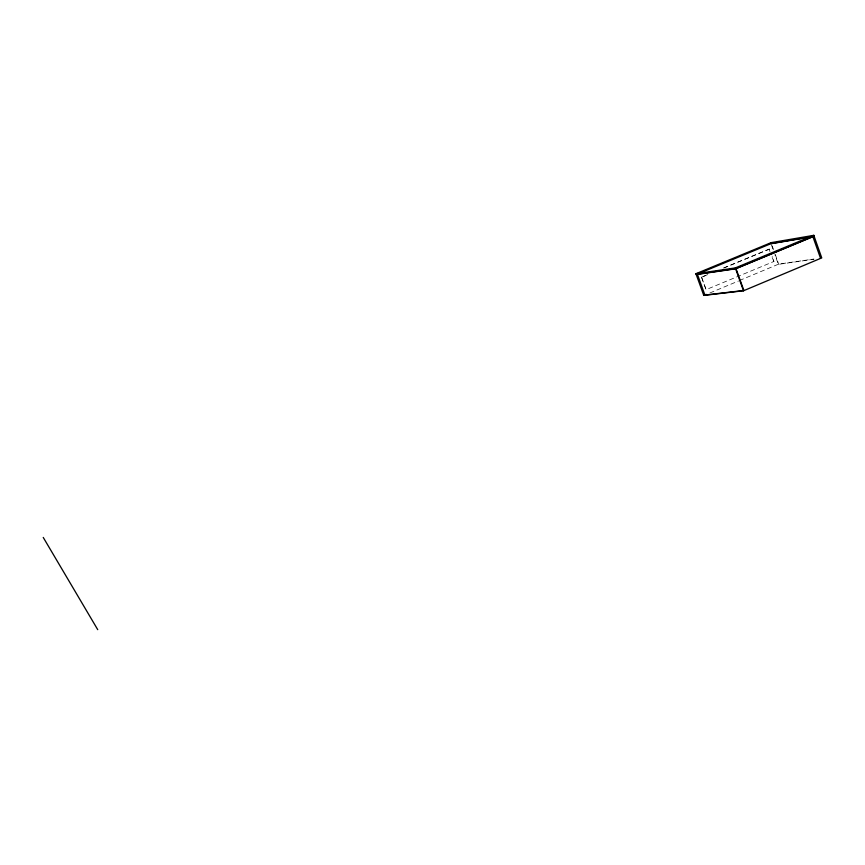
<?xml version="1.0" encoding="UTF-8"?>
<svg xmlns="http://www.w3.org/2000/svg" width="865" height="865" viewBox="0 0 865 865"><rect width="100%" height="100%" fill="white"/><g stroke="black" fill="none" stroke-linecap="round" stroke-linejoin="round"><path stroke-width="0.65" stroke-dasharray="4.33 3.24" d="M707.689 274.616L701.537 277.157L706.067 289.656L773.926 261.468L772.164 256.516M709.895 292.965L738.526 280.995M739.391 280.53L778.684 264.106L813.922 259.024M723.659 267.999L769.115 249.152L770.401 251.564M701.731 277.135L708.067 274.562M723.854 267.966L769.515 249.088M773.926 261.468L771.753 256.581M813.933 259.24L778.359 264.355L774.899 254.645M701.537 277.157L706.067 289.656M772.218 245.919L773.505 249.553M775.235 254.407L778.684 264.106M771.45 244.946L773.169 249.79M769.115 249.152L769.991 251.629"/><path stroke-width="1.3" d="M743.5 290.77L821.75 257.9L813.792 235.334L771.061 242.665L695.925 273.729L703.775 295.408L743.5 290.77L735.304 267.934L695.925 273.729M703.775 295.408L706.229 294.381M735.304 267.934L813.792 235.334M735.996 268.55L743.878 290.489L704.91 295.052L697.363 274.194L735.996 268.55L812.873 236.61L820.528 258.289M771.353 243.498L696.228 274.562L735.618 268.82L814.095 236.21L771.353 243.498L771.061 242.665M771.018 243.735L811.565 236.826M43.25 537.435L97.734 629.666"/></g></svg>
